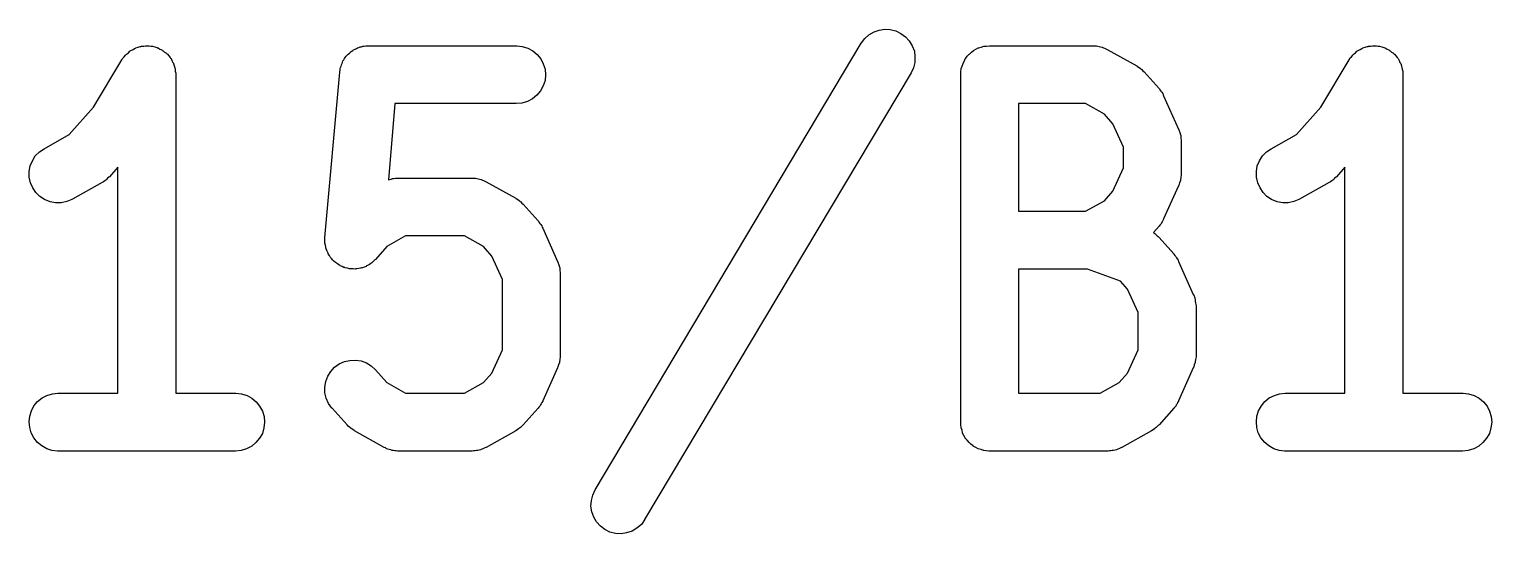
# Model space of a CAD drawing. Extents: x 17 to 402, y -127 to -24.
# Drawn here: x 385.346 to 388.502, y -51.674 to -50.585 of the extents above; entities that cross this region are included whole.
import ezdxf

# ---------------------------------------------------------------- set-up
doc = ezdxf.new("R2010")
doc.units = 0
doc.layers.add('BLACK', color=7, linetype='CONTINUOUS')

msp = doc.modelspace()

# ---------------------------------------------------------------- linework, layer by layer
at = {"layer": 'BLACK', "linetype": 'CONTINUOUS'}
for p, q in [((387.158, -50.5968), (387.169, -50.5906)), ((387.169, -50.5906), (387.18, -50.5866)), ((387.18, -50.5866), (387.192, -50.5849)), ((387.192, -50.5849), (387.204, -50.5856)), ((387.204, -50.5856), (387.216, -50.5886)), ((387.216, -50.5886), (387.227, -50.5938)), ((385.585, -50.6223), (385.587, -50.6221)), ((385.587, -50.6221), (385.588, -50.6216)), ((385.588, -50.6216), (385.593, -50.6212)), ((385.593, -50.6212), (385.597, -50.6206)), ((385.597, -50.6206), (385.599, -50.6207)), ((385.599, -50.6207), (385.6, -50.6205)), ((385.6, -50.6205), (385.605, -50.621)), ((385.605, -50.621), (385.609, -50.6213)), ((385.609, -50.6213), (385.611, -50.6217)), ((385.611, -50.6217), (385.612, -50.6218)), ((385.612, -50.6218), (385.617, -50.6232)), ((386.063, -50.6226), (386.066, -50.6217)), ((386.066, -50.6217), (386.069, -50.6214)), ((386.069, -50.6214), (386.072, -50.6208)), ((386.072, -50.6208), (386.075, -50.6208)), ((386.075, -50.6208), (386.078, -50.6205)), ((386.078, -50.6205), (386.397, -50.6205)), ((386.397, -50.6205), (386.398, -50.6205)), ((386.398, -50.6205), (386.41, -50.6219)), ((386.41, -50.6219), (386.422, -50.6256)), ((386.567, -51.5796), (387.141, -50.6153)), ((387.141, -50.6153), (387.142, -50.6146)), ((387.142, -50.6146), (387.149, -50.6049)), ((387.149, -50.6049), (387.158, -50.5968)), ((387.227, -50.5938), (387.237, -50.6011)), ((387.237, -50.6011), (387.245, -50.6102)), ((387.245, -50.6102), (387.251, -50.6207)), ((387.251, -50.6207), (387.256, -50.6322)), ((387.4, -50.6234), (387.406, -50.6217)), ((387.406, -50.6217), (387.407, -50.6216)), ((387.406, -50.6217), (387.406, -50.6217)), ((387.407, -50.6216), (387.412, -50.6211)), ((387.412, -50.6211), (387.418, -50.6205)), ((387.418, -50.6205), (387.642, -50.6205)), ((387.642, -50.6205), (387.646, -50.6209)), ((387.642, -50.6205), (387.642, -50.6205)), ((387.646, -50.6209), (387.649, -50.621)), ((387.649, -50.621), (387.652, -50.6216)), ((387.652, -50.6216), (387.655, -50.6219)), ((387.655, -50.6219), (387.658, -50.6229)), ((388.233, -50.6223), (388.235, -50.6221)), ((388.235, -50.6221), (388.236, -50.6216)), ((388.236, -50.6216), (388.241, -50.6212)), ((388.241, -50.6212), (388.245, -50.6206)), ((388.245, -50.6206), (388.247, -50.6207)), ((388.247, -50.6207), (388.248, -50.6205)), ((388.248, -50.6205), (388.253, -50.621)), ((388.253, -50.621), (388.257, -50.6213)), ((388.257, -50.6213), (388.259, -50.6217)), ((388.259, -50.6217), (388.26, -50.6218)), ((388.26, -50.6218), (388.265, -50.6232)), ((385.485, -50.753), (385.546, -50.6511)), ((385.546, -50.6503), (385.547, -50.6491)), ((385.546, -50.6511), (385.546, -50.6503)), ((385.547, -50.6491), (385.548, -50.6477)), ((385.548, -50.6477), (385.551, -50.6442)), ((385.551, -50.6442), (385.554, -50.6406)), ((385.554, -50.6406), (385.555, -50.6396)), ((385.555, -50.6396), (385.556, -50.6384)), ((385.556, -50.6384), (385.56, -50.6355)), ((385.56, -50.6355), (385.563, -50.6325)), ((385.563, -50.6325), (385.564, -50.6317)), ((385.564, -50.6317), (385.565, -50.6307)), ((385.565, -50.6307), (385.57, -50.6286)), ((385.57, -50.6286), (385.573, -50.6263)), ((385.573, -50.6263), (385.575, -50.6258)), ((385.575, -50.6258), (385.576, -50.6251)), ((385.576, -50.6251), (385.581, -50.6238)), ((385.581, -50.6238), (385.585, -50.6223)), ((385.617, -50.6232), (385.621, -50.6243)), ((385.621, -50.6243), (385.622, -50.625)), ((385.622, -50.625), (385.624, -50.6254)), ((385.624, -50.6254), (385.628, -50.6276)), ((385.628, -50.6276), (385.632, -50.6296)), ((385.632, -50.6296), (385.633, -50.6305)), ((385.633, -50.6305), (385.635, -50.6312)), ((385.635, -50.6312), (385.638, -50.6341)), ((385.638, -50.6341), (385.642, -50.6369)), ((385.642, -50.6369), (385.643, -50.638)), ((385.643, -50.638), (385.644, -50.639)), ((385.644, -50.639), (385.647, -50.6425)), ((385.647, -50.6425), (385.65, -50.6459)), ((385.65, -50.6459), (385.651, -50.6472)), ((385.651, -50.6472), (385.652, -50.6484)), ((385.652, -50.6484), (385.654, -50.6525)), ((385.654, -50.6525), (385.656, -50.6564)), ((386.022, -50.6562), (386.023, -50.6534)), ((386.023, -50.6534), (386.025, -50.6508)), ((386.025, -50.6508), (386.026, -50.6481)), ((386.026, -50.6481), (386.028, -50.6458)), ((386.028, -50.6458), (386.03, -50.6433)), ((386.03, -50.6433), (386.032, -50.6411)), ((386.032, -50.6411), (386.034, -50.6387)), ((386.034, -50.6387), (386.037, -50.6368)), ((386.037, -50.6368), (386.039, -50.6347)), ((386.039, -50.6347), (386.041, -50.6329)), ((386.041, -50.6329), (386.044, -50.631)), ((386.044, -50.631), (386.046, -50.6296)), ((386.046, -50.6296), (386.049, -50.6279)), ((386.049, -50.6279), (386.052, -50.6267)), ((386.052, -50.6267), (386.054, -50.6253)), ((386.054, -50.6253), (386.057, -50.6244)), ((386.057, -50.6244), (386.06, -50.6232)), ((386.06, -50.6232), (386.063, -50.6226)), ((386.422, -50.6256), (386.433, -50.6315)), ((386.433, -50.6315), (386.442, -50.6393)), ((386.442, -50.6393), (386.45, -50.6488)), ((386.45, -50.6488), (386.455, -50.6596)), ((387.256, -50.6322), (387.257, -50.6442)), ((387.257, -50.6442), (387.257, -50.6564)), ((387.361, -50.6584), (387.364, -50.6532)), ((387.364, -50.6532), (387.366, -50.6481)), ((387.366, -50.6481), (387.367, -50.6479)), ((387.367, -50.6477), (387.37, -50.6432)), ((387.367, -50.6479), (387.367, -50.6477)), ((387.37, -50.6432), (387.374, -50.6387)), ((387.374, -50.6385), (387.375, -50.6384)), ((387.374, -50.6387), (387.374, -50.6385)), ((387.375, -50.6384), (387.379, -50.6347)), ((387.379, -50.6347), (387.384, -50.631)), ((387.384, -50.6307), (387.389, -50.628)), ((387.384, -50.6309), (387.384, -50.6307)), ((387.384, -50.631), (387.384, -50.6309)), ((387.389, -50.628), (387.394, -50.6253)), ((387.394, -50.6253), (387.395, -50.6252)), ((387.395, -50.6251), (387.4, -50.6234)), ((387.395, -50.6252), (387.395, -50.6251)), ((387.658, -50.6229), (387.661, -50.6236)), ((387.661, -50.6236), (387.664, -50.6247)), ((387.664, -50.6247), (387.666, -50.6256)), ((387.666, -50.6256), (387.669, -50.6272)), ((387.669, -50.6272), (387.672, -50.6285)), ((387.672, -50.6285), (387.736, -50.6642)), ((388.133, -50.753), (388.194, -50.6511)), ((388.194, -50.6511), (388.195, -50.6503)), ((388.195, -50.6491), (388.196, -50.6477)), ((388.195, -50.6503), (388.195, -50.6491)), ((388.196, -50.6477), (388.199, -50.6442)), ((388.199, -50.6442), (388.202, -50.6406)), ((388.202, -50.6406), (388.203, -50.6396)), ((388.203, -50.6396), (388.204, -50.6384)), ((388.204, -50.6384), (388.208, -50.6355)), ((388.208, -50.6355), (388.211, -50.6325)), ((388.211, -50.6325), (388.212, -50.6317)), ((388.212, -50.6317), (388.214, -50.6307)), ((388.214, -50.6307), (388.218, -50.6286)), ((388.218, -50.6286), (388.222, -50.6263)), ((388.222, -50.6263), (388.223, -50.6258)), ((388.223, -50.6258), (388.224, -50.6251)), ((388.224, -50.6251), (388.229, -50.6238)), ((388.229, -50.6238), (388.233, -50.6223)), ((388.265, -50.6232), (388.269, -50.6243)), ((388.269, -50.6243), (388.271, -50.625)), ((388.271, -50.625), (388.272, -50.6254)), ((388.272, -50.6254), (388.276, -50.6276)), ((388.276, -50.6276), (388.28, -50.6296)), ((388.28, -50.6296), (388.281, -50.6305)), ((388.281, -50.6305), (388.283, -50.6312)), ((388.283, -50.6312), (388.286, -50.6341)), ((388.286, -50.6341), (388.29, -50.6369)), ((388.29, -50.6369), (388.291, -50.638)), ((388.291, -50.638), (388.292, -50.639)), ((388.292, -50.639), (388.295, -50.6425)), ((388.295, -50.6425), (388.298, -50.6459)), ((388.298, -50.6459), (388.299, -50.6472)), ((388.299, -50.6472), (388.3, -50.6484)), ((388.3, -50.6484), (388.302, -50.6525)), ((388.302, -50.6525), (388.304, -50.6564)), ((385.656, -50.6564), (385.657, -50.6579)), ((385.657, -50.6579), (385.657, -50.6592)), ((385.657, -50.6592), (385.659, -50.6636)), ((385.659, -50.6636), (385.66, -50.6679)), ((385.66, -50.6679), (385.661, -50.6694)), ((385.661, -50.6694), (385.661, -50.6709)), ((385.661, -50.6709), (385.661, -50.6754)), ((385.661, -50.6754), (385.662, -50.68)), ((385.662, -50.68), (385.662, -50.6815)), ((385.662, -50.6815), (385.662, -50.683)), ((385.662, -50.683), (385.662, -51.3705)), ((385.984, -51.0346), (386.016, -50.6775)), ((386.016, -50.6766), (386.017, -50.6736)), ((386.016, -50.6775), (386.016, -50.6766)), ((386.017, -50.6705), (386.018, -50.6676)), ((386.017, -50.6736), (386.017, -50.6705)), ((386.018, -50.6676), (386.019, -50.6647)), ((386.019, -50.6647), (386.02, -50.6618)), ((386.02, -50.6618), (386.021, -50.6588)), ((386.021, -50.6588), (386.022, -50.6562)), ((386.455, -50.6596), (386.459, -50.6713)), ((386.459, -50.6713), (386.46, -50.6835)), ((386.46, -50.6835), (386.459, -50.6956)), ((387.249, -50.6793), (386.674, -51.6436)), ((387.254, -50.6683), (387.249, -50.6793)), ((387.257, -50.6564), (387.254, -50.6683)), ((387.356, -50.6763), (387.357, -50.6705)), ((387.356, -50.6822), (387.356, -50.6763)), ((387.356, -50.6826), (387.356, -50.6822)), ((387.356, -50.683), (387.356, -50.6826)), ((387.356, -50.6826), (387.356, -50.6826)), ((387.356, -50.6826), (387.356, -50.6826)), ((387.356, -51.433), (387.356, -50.683)), ((387.357, -50.67), (387.359, -50.6644)), ((387.357, -50.6703), (387.357, -50.67)), ((387.357, -50.6705), (387.357, -50.6703)), ((387.359, -50.6644), (387.361, -50.6588)), ((387.361, -50.6586), (387.361, -50.6584)), ((387.361, -50.6588), (387.361, -50.6586)), ((387.736, -50.6642), (387.737, -50.6646)), ((387.737, -50.6646), (387.74, -50.6669)), ((387.74, -50.6669), (387.743, -50.6689)), ((387.743, -50.6689), (387.745, -50.6704)), ((387.745, -50.6704), (387.747, -50.6717)), ((387.747, -50.6717), (387.749, -50.6745)), ((387.749, -50.6745), (387.752, -50.6771)), ((387.752, -50.6771), (387.784, -50.7128)), ((388.304, -50.6564), (388.305, -50.6579)), ((388.305, -50.6579), (388.306, -50.6592)), ((388.306, -50.6592), (388.307, -50.6636)), ((388.307, -50.6636), (388.308, -50.6679)), ((388.308, -50.6679), (388.309, -50.6694)), ((388.309, -50.6694), (388.309, -50.6709)), ((388.309, -50.6709), (388.31, -50.6754)), ((388.31, -50.6754), (388.31, -50.68)), ((388.31, -50.68), (388.31, -50.6815)), ((388.31, -50.6815), (388.31, -50.683)), ((388.31, -50.683), (388.31, -51.3705)), ((386.455, -50.7073), (386.449, -50.718)), ((386.459, -50.6956), (386.455, -50.7073)), ((387.784, -50.7128), (387.785, -50.7135)), ((387.785, -50.7135), (387.786, -50.716)), ((387.786, -50.716), (387.788, -50.7184)), ((386.135, -50.7455), (386.121, -50.9102)), ((386.397, -50.7455), (386.135, -50.7455)), ((386.409, -50.7443), (386.397, -50.7455)), ((386.421, -50.7408), (386.409, -50.7443)), ((386.432, -50.7351), (386.421, -50.7408)), ((386.441, -50.7274), (386.432, -50.7351)), ((386.449, -50.718), (386.441, -50.7274)), ((387.481, -50.7455), (387.481, -50.9777)), ((387.625, -50.7455), (387.481, -50.7455)), ((387.666, -50.7682), (387.625, -50.7455)), ((387.788, -50.7184), (387.79, -50.721)), ((387.79, -50.721), (387.792, -50.7234)), ((387.792, -50.7234), (387.793, -50.7263)), ((387.793, -50.7263), (387.794, -50.729)), ((387.794, -50.729), (387.826, -50.8004)), ((385.432, -50.8122), (385.485, -50.753)), ((387.684, -50.7888), (387.666, -50.7682)), ((388.081, -50.8122), (388.133, -50.753)), ((387.707, -50.8392), (387.684, -50.7888)), ((387.826, -50.8004), (387.827, -50.8012)), ((387.827, -50.8012), (387.827, -50.8017)), ((387.827, -50.8017), (387.827, -50.8021)), ((387.827, -50.8021), (387.829, -50.8075)), ((387.829, -50.8075), (387.83, -50.8128)), ((385.368, -50.8498), (385.378, -50.8428)), ((385.378, -50.8428), (385.432, -50.8122)), ((387.707, -50.884), (387.707, -50.8392)), ((387.83, -50.8128), (387.83, -50.8133)), ((387.83, -50.8133), (387.831, -50.8138)), ((387.831, -50.8138), (387.831, -50.8194)), ((387.831, -50.8194), (387.832, -50.8249)), ((387.832, -50.8249), (387.832, -50.8254)), ((387.832, -50.8254), (387.832, -50.8259)), ((387.832, -50.8259), (387.832, -50.8973)), ((388.016, -50.8498), (388.026, -50.8428)), ((388.026, -50.8428), (388.081, -50.8122)), ((385.348, -50.8801), (385.353, -50.8688)), ((385.353, -50.8688), (385.359, -50.8585)), ((385.359, -50.8585), (385.368, -50.8498)), ((387.996, -50.8801), (388.001, -50.8688)), ((388.001, -50.8688), (388.007, -50.8585)), ((388.007, -50.8585), (388.016, -50.8498)), ((385.346, -50.8921), (385.348, -50.8801)), ((385.346, -50.9043), (385.346, -50.8921)), ((385.349, -50.9163), (385.346, -50.9043)), ((385.518, -50.9039), (385.515, -50.9064)), ((385.519, -50.9032), (385.518, -50.9039)), ((385.537, -50.8825), (385.519, -50.9032)), ((385.537, -51.3705), (385.537, -50.8825)), ((386.139, -50.9066), (386.142, -50.9062)), ((386.142, -50.9062), (386.302, -50.9062)), ((386.302, -50.9062), (386.302, -50.9063)), ((387.684, -50.9344), (387.707, -50.884)), ((387.831, -50.9048), (387.83, -50.9103)), ((387.832, -50.8991), (387.831, -50.9048)), ((387.832, -50.8973), (387.832, -50.8982)), ((387.832, -50.8982), (387.832, -50.8987)), ((387.832, -50.8987), (387.832, -50.8991)), ((387.994, -50.8921), (387.996, -50.8801)), ((387.994, -50.9043), (387.994, -50.8921)), ((387.997, -50.9163), (387.994, -50.9043)), ((388.166, -50.9039), (388.163, -50.9064)), ((388.167, -50.9032), (388.166, -50.9039)), ((388.185, -50.8825), (388.167, -50.9032)), ((388.185, -51.3705), (388.185, -50.8825)), ((385.354, -50.9275), (385.349, -50.9163)), ((385.36, -50.9375), (385.354, -50.9275)), ((385.369, -50.9461), (385.36, -50.9375)), ((385.503, -50.9161), (385.439, -50.9519)), ((385.506, -50.914), (385.503, -50.9161)), ((385.509, -50.912), (385.506, -50.914)), ((385.511, -50.9105), (385.509, -50.912)), ((385.513, -50.9092), (385.511, -50.9105)), ((385.515, -50.9064), (385.513, -50.9092)), ((386.121, -50.9101), (386.124, -50.9091)), ((386.121, -50.9102), (386.121, -50.9101)), ((386.124, -50.9091), (386.127, -50.9084)), ((386.127, -50.9084), (386.13, -50.9074)), ((386.13, -50.9074), (386.133, -50.9072)), ((386.133, -50.9072), (386.136, -50.9066)), ((386.136, -50.9066), (386.139, -50.9066)), ((386.302, -50.9063), (386.306, -50.9066)), ((386.306, -50.9066), (386.309, -50.9067)), ((386.309, -50.9067), (386.312, -50.9073)), ((386.312, -50.9073), (386.315, -50.9076)), ((386.315, -50.9076), (386.318, -50.9086)), ((386.318, -50.9086), (386.321, -50.9093)), ((386.321, -50.9093), (386.324, -50.9105)), ((386.324, -50.9105), (386.326, -50.9113)), ((386.326, -50.9113), (386.329, -50.9129)), ((386.329, -50.9129), (386.332, -50.9142)), ((386.332, -50.9142), (386.396, -50.9499)), ((387.666, -50.955), (387.684, -50.9344)), ((387.826, -50.9228), (387.794, -50.9942)), ((387.827, -50.9219), (387.826, -50.9224)), ((387.826, -50.9224), (387.826, -50.9228)), ((387.828, -50.9166), (387.827, -50.9219)), ((387.83, -50.9112), (387.828, -50.9166)), ((387.83, -50.9103), (387.83, -50.9108)), ((387.83, -50.9108), (387.83, -50.9112)), ((388.002, -50.9275), (387.997, -50.9163)), ((388.009, -50.9375), (388.002, -50.9275)), ((388.017, -50.9461), (388.009, -50.9375)), ((388.151, -50.9161), (388.087, -50.9519)), ((388.154, -50.914), (388.151, -50.9161)), ((388.157, -50.912), (388.154, -50.914)), ((388.159, -50.9105), (388.157, -50.912)), ((388.161, -50.9092), (388.159, -50.9105)), ((388.163, -50.9064), (388.161, -50.9092)), ((385.379, -50.9527), (385.369, -50.9461)), ((385.391, -50.9573), (385.379, -50.9527)), ((385.403, -50.9596), (385.391, -50.9573)), ((385.415, -50.9595), (385.403, -50.9596)), ((385.427, -50.957), (385.415, -50.9595)), ((385.438, -50.9523), (385.427, -50.957)), ((385.439, -50.9519), (385.438, -50.9523)), ((386.396, -50.9499), (386.397, -50.9504)), ((386.397, -50.9504), (386.4, -50.9526)), ((386.4, -50.9526), (386.403, -50.9546)), ((386.403, -50.9546), (386.405, -50.9561)), ((386.405, -50.9561), (386.407, -50.9575)), ((386.407, -50.9575), (386.409, -50.9602)), ((386.409, -50.9602), (386.412, -50.9628)), ((386.412, -50.9628), (386.444, -50.9985)), ((387.625, -50.9777), (387.666, -50.955)), ((388.027, -50.9527), (388.017, -50.9461)), ((388.039, -50.9573), (388.027, -50.9527)), ((388.051, -50.9596), (388.039, -50.9573)), ((388.063, -50.9595), (388.051, -50.9596)), ((388.075, -50.957), (388.063, -50.9595)), ((388.086, -50.9523), (388.075, -50.957)), ((388.087, -50.9519), (388.086, -50.9523)), ((386.444, -50.9985), (386.445, -50.9992)), ((386.445, -50.9992), (386.446, -51.0017)), ((387.481, -50.9777), (387.625, -50.9777)), ((387.791, -51.0005), (387.789, -51.003)), ((387.792, -50.9977), (387.791, -51.0005)), ((387.794, -50.995), (387.792, -50.9977)), ((387.794, -50.9942), (387.794, -50.995)), ((386.158, -51.0312), (386.118, -51.0539)), ((386.285, -51.0312), (386.158, -51.0312)), ((386.326, -51.0539), (386.285, -51.0312)), ((386.446, -51.0017), (386.448, -51.0041)), ((386.448, -51.0041), (386.45, -51.0067)), ((386.45, -51.0067), (386.452, -51.0091)), ((386.452, -51.0091), (386.453, -51.012)), ((386.453, -51.012), (386.454, -51.0147)), ((386.454, -51.0147), (386.486, -51.0861)), ((387.784, -51.0104), (387.772, -51.0239)), ((387.772, -51.0239), (387.773, -51.0247)), ((387.773, -51.0247), (387.775, -51.026)), ((387.775, -51.026), (387.778, -51.0284)), ((387.778, -51.0284), (387.78, -51.0307)), ((387.78, -51.0307), (387.782, -51.0326)), ((387.786, -51.0079), (387.784, -51.0104)), ((387.788, -51.0055), (387.786, -51.0079)), ((387.789, -51.003), (387.788, -51.0055)), ((385.984, -51.039), (385.984, -51.0346)), ((385.984, -51.0435), (385.984, -51.039)), ((385.984, -51.0451), (385.984, -51.0435)), ((385.984, -51.0468), (385.984, -51.0451)), ((385.985, -51.0512), (385.984, -51.0468)), ((385.986, -51.0555), (385.985, -51.0512)), ((385.986, -51.0571), (385.986, -51.0555)), ((385.987, -51.0588), (385.986, -51.0571)), ((385.988, -51.0628), (385.987, -51.0588)), ((385.99, -51.067), (385.988, -51.0628)), ((386.118, -51.0539), (386.093, -51.0818)), ((386.344, -51.0746), (386.326, -51.0539)), ((387.782, -51.0326), (387.784, -51.0343)), ((387.784, -51.0343), (387.816, -51.07)), ((385.991, -51.0684), (385.99, -51.067)), ((385.991, -51.07), (385.991, -51.0684)), ((385.994, -51.0737), (385.991, -51.07)), ((385.996, -51.0775), (385.994, -51.0737)), ((385.997, -51.0787), (385.996, -51.0775)), ((385.998, -51.0801), (385.997, -51.0787)), ((386.001, -51.0832), (385.998, -51.0801)), ((386.004, -51.0865), (386.001, -51.0832)), ((386.006, -51.0875), (386.004, -51.0865)), ((386.007, -51.0887), (386.006, -51.0875)), ((386.011, -51.0911), (386.007, -51.0887)), ((386.014, -51.0938), (386.011, -51.0911)), ((386.016, -51.0945), (386.014, -51.0938)), ((386.017, -51.0954), (386.016, -51.0945)), ((386.021, -51.0971), (386.017, -51.0954)), ((386.076, -51.0953), (386.074, -51.096)), ((386.08, -51.0928), (386.076, -51.0953)), ((386.083, -51.0906), (386.08, -51.0928)), ((386.085, -51.0895), (386.083, -51.0906)), ((386.086, -51.0885), (386.085, -51.0895)), ((386.089, -51.0854), (386.086, -51.0885)), ((386.092, -51.0825), (386.089, -51.0854)), ((386.093, -51.0818), (386.092, -51.0825)), ((386.367, -51.1249), (386.344, -51.0746)), ((386.486, -51.0861), (386.487, -51.0869)), ((386.487, -51.0869), (386.487, -51.0874)), ((386.487, -51.0874), (386.487, -51.0878)), ((386.487, -51.0878), (386.489, -51.0932)), ((386.489, -51.0932), (386.49, -51.0985)), ((387.816, -51.07), (387.816, -51.0706)), ((387.816, -51.0706), (387.818, -51.0732)), ((387.818, -51.0732), (387.82, -51.0755)), ((387.82, -51.0755), (387.822, -51.0781)), ((387.822, -51.0781), (387.823, -51.0806)), ((387.823, -51.0806), (387.825, -51.0834)), ((387.825, -51.0834), (387.826, -51.0861)), ((387.826, -51.0861), (387.858, -51.1575)), ((386.025, -51.099), (386.021, -51.0971)), ((386.027, -51.0994), (386.025, -51.099)), ((386.028, -51.1), (386.027, -51.0994)), ((386.033, -51.1009), (386.028, -51.1)), ((386.037, -51.102), (386.033, -51.1009)), ((386.039, -51.1021), (386.037, -51.102)), ((386.04, -51.1024), (386.039, -51.1021)), ((386.045, -51.1024), (386.04, -51.1024)), ((386.049, -51.1026), (386.045, -51.1024)), ((386.051, -51.1024), (386.049, -51.1026)), ((386.053, -51.1024), (386.051, -51.1024)), ((386.057, -51.1015), (386.053, -51.1024)), ((386.061, -51.1009), (386.057, -51.1015)), ((386.063, -51.1003), (386.061, -51.1009)), ((386.065, -51.1), (386.063, -51.1003)), ((386.069, -51.0983), (386.065, -51.1)), ((386.073, -51.0968), (386.069, -51.0983)), ((386.074, -51.096), (386.073, -51.0968)), ((386.367, -51.2769), (386.367, -51.1249)), ((386.49, -51.0985), (386.49, -51.099)), ((386.49, -51.099), (386.491, -51.0995)), ((386.491, -51.0995), (386.491, -51.1051)), ((386.491, -51.1051), (386.492, -51.1107)), ((386.492, -51.1107), (386.492, -51.1111)), ((386.492, -51.1111), (386.492, -51.1116)), ((386.492, -51.1116), (386.492, -51.2902)), ((387.481, -51.1027), (387.481, -51.3705)), ((387.63, -51.1027), (387.481, -51.1027)), ((387.701, -51.129), (387.63, -51.1027)), ((387.716, -51.146), (387.701, -51.129)), ((387.739, -51.1964), (387.716, -51.146)), ((387.858, -51.1575), (387.859, -51.1583)), ((387.859, -51.1583), (387.859, -51.1588)), ((387.859, -51.1588), (387.859, -51.1592)), ((387.859, -51.1592), (387.861, -51.1646)), ((387.861, -51.1646), (387.862, -51.17)), ((387.862, -51.17), (387.862, -51.1704)), ((387.862, -51.1704), (387.862, -51.1709)), ((387.862, -51.1709), (387.863, -51.1765)), ((387.863, -51.1765), (387.864, -51.1821)), ((387.864, -51.1821), (387.864, -51.1826)), ((387.864, -51.1826), (387.864, -51.183)), ((387.864, -51.183), (387.864, -51.2902)), ((387.739, -51.2769), (387.739, -51.1964)), ((386.344, -51.3272), (386.367, -51.2769)), ((387.716, -51.3272), (387.739, -51.2769)), ((385.997, -51.3236), (386.005, -51.3147)), ((386.005, -51.3147), (386.015, -51.3076)), ((386.015, -51.3076), (386.026, -51.3025)), ((386.026, -51.3025), (386.038, -51.2997)), ((386.038, -51.2997), (386.05, -51.2992)), ((386.05, -51.2992), (386.062, -51.3011)), ((386.062, -51.3011), (386.074, -51.3053)), ((386.074, -51.3053), (386.084, -51.3117)), ((386.084, -51.3117), (386.093, -51.32)), ((386.486, -51.3157), (386.454, -51.3871)), ((386.487, -51.3148), (386.486, -51.3152)), ((386.486, -51.3152), (386.486, -51.3157)), ((386.488, -51.3095), (386.487, -51.3148)), ((386.49, -51.3041), (386.488, -51.3095)), ((386.491, -51.2976), (386.49, -51.3032)), ((386.49, -51.3032), (386.49, -51.3036)), ((386.49, -51.3036), (386.49, -51.3041)), ((386.492, -51.292), (386.491, -51.2976)), ((386.492, -51.2902), (386.492, -51.2911)), ((386.492, -51.2911), (386.492, -51.2915)), ((386.492, -51.2915), (386.492, -51.292)), ((387.858, -51.3157), (387.826, -51.3871)), ((387.859, -51.3148), (387.858, -51.3152)), ((387.858, -51.3152), (387.858, -51.3157)), ((387.86, -51.3095), (387.859, -51.3148)), ((387.862, -51.3041), (387.86, -51.3095)), ((387.863, -51.2976), (387.862, -51.3032)), ((387.862, -51.3032), (387.862, -51.3036)), ((387.862, -51.3036), (387.862, -51.3041)), ((387.864, -51.292), (387.863, -51.2976)), ((387.864, -51.2902), (387.864, -51.2911)), ((387.864, -51.2911), (387.864, -51.2915)), ((387.864, -51.2915), (387.864, -51.292)), ((385.984, -51.3574), (385.986, -51.3454)), ((385.986, -51.3454), (385.99, -51.334)), ((385.99, -51.334), (385.997, -51.3236)), ((386.093, -51.32), (386.118, -51.3479)), ((386.118, -51.3479), (386.158, -51.3705)), ((386.285, -51.3705), (386.326, -51.3479)), ((386.326, -51.3479), (386.344, -51.3272)), ((387.657, -51.3705), (387.698, -51.3479)), ((387.698, -51.3479), (387.716, -51.3272)), ((385.374, -51.381), (385.384, -51.3753)), ((385.384, -51.3753), (385.396, -51.3717)), ((385.396, -51.3717), (385.408, -51.3705)), ((385.408, -51.3705), (385.537, -51.3705)), ((385.662, -51.3705), (385.791, -51.3705)), ((385.791, -51.3705), (385.792, -51.3705)), ((385.792, -51.3705), (385.804, -51.3719)), ((385.804, -51.3719), (385.816, -51.3756)), ((385.816, -51.3756), (385.826, -51.3815)), ((385.984, -51.3696), (385.984, -51.3574)), ((385.987, -51.3815), (385.984, -51.3696)), ((386.158, -51.3705), (386.285, -51.3705)), ((387.481, -51.3705), (387.657, -51.3705)), ((388.022, -51.381), (388.033, -51.3753)), ((388.033, -51.3753), (388.044, -51.3717)), ((388.044, -51.3717), (388.056, -51.3705)), ((388.056, -51.3705), (388.185, -51.3705)), ((388.31, -51.3705), (388.439, -51.3705)), ((388.439, -51.3705), (388.44, -51.3705)), ((388.44, -51.3705), (388.452, -51.3719)), ((388.452, -51.3719), (388.464, -51.3756)), ((388.464, -51.3756), (388.475, -51.3815)), ((385.347, -51.4205), (385.351, -51.4088)), ((385.351, -51.4088), (385.356, -51.3981)), ((385.356, -51.3981), (385.364, -51.3887)), ((385.364, -51.3887), (385.374, -51.381)), ((385.826, -51.3815), (385.836, -51.3893)), ((385.836, -51.3893), (385.843, -51.3988)), ((385.843, -51.3988), (385.849, -51.4096)), ((385.849, -51.4096), (385.853, -51.4213)), ((385.992, -51.3926), (385.987, -51.3815)), ((385.999, -51.4026), (385.992, -51.3926)), ((386, -51.4032), (385.999, -51.4026)), ((386.032, -51.439), (386, -51.4032)), ((386.444, -51.4032), (386.412, -51.439)), ((386.446, -51.4007), (386.444, -51.4032)), ((386.448, -51.3984), (386.446, -51.4007)), ((386.449, -51.3958), (386.448, -51.3984)), ((386.451, -51.3934), (386.449, -51.3958)), ((386.452, -51.3906), (386.451, -51.3934)), ((386.454, -51.3879), (386.452, -51.3906)), ((386.454, -51.3871), (386.454, -51.3879)), ((387.816, -51.4032), (387.784, -51.439)), ((387.818, -51.4007), (387.816, -51.4032)), ((387.82, -51.3984), (387.818, -51.4007)), ((387.821, -51.3958), (387.82, -51.3984)), ((387.823, -51.3934), (387.821, -51.3958)), ((387.824, -51.3906), (387.823, -51.3934)), ((387.826, -51.3879), (387.824, -51.3906)), ((387.826, -51.3871), (387.826, -51.3879)), ((387.995, -51.4205), (387.999, -51.4088)), ((387.999, -51.4088), (388.005, -51.3981)), ((388.005, -51.3981), (388.012, -51.3887)), ((388.012, -51.3887), (388.022, -51.381)), ((388.475, -51.3815), (388.484, -51.3893)), ((388.484, -51.3893), (388.492, -51.3988)), ((388.492, -51.3988), (388.497, -51.4096)), ((388.497, -51.4096), (388.501, -51.4213)), ((385.346, -51.4326), (385.347, -51.4205)), ((385.347, -51.4447), (385.346, -51.4326)), ((385.854, -51.4335), (385.852, -51.4456)), ((385.853, -51.4213), (385.854, -51.4335)), ((386.034, -51.4415), (386.032, -51.439)), ((386.037, -51.4443), (386.034, -51.4415)), ((386.409, -51.4421), (386.406, -51.4449)), ((386.411, -51.4396), (386.409, -51.4421)), ((386.412, -51.439), (386.411, -51.4396)), ((387.356, -51.4389), (387.356, -51.433)), ((387.357, -51.4447), (387.356, -51.4389)), ((387.781, -51.4421), (387.778, -51.4449)), ((387.783, -51.4396), (387.781, -51.4421)), ((387.784, -51.439), (387.783, -51.4396)), ((387.994, -51.4326), (387.995, -51.4205)), ((387.995, -51.4447), (387.994, -51.4326)), ((388.502, -51.4335), (388.5, -51.4456)), ((388.501, -51.4213), (388.502, -51.4335)), ((385.35, -51.4564), (385.347, -51.4447)), ((385.356, -51.4673), (385.35, -51.4564)), ((385.364, -51.4768), (385.356, -51.4673)), ((385.843, -51.468), (385.835, -51.4774)), ((385.849, -51.4573), (385.843, -51.468)), ((385.852, -51.4456), (385.849, -51.4573)), ((386.039, -51.4457), (386.037, -51.4443)), ((386.041, -51.4472), (386.039, -51.4457)), ((386.044, -51.4492), (386.041, -51.4472)), ((386.047, -51.4514), (386.044, -51.4492)), ((386.048, -51.4519), (386.047, -51.4514)), ((386.112, -51.4876), (386.048, -51.4519)), ((386.396, -51.4519), (386.332, -51.4876)), ((386.399, -51.4497), (386.396, -51.4519)), ((386.402, -51.4477), (386.399, -51.4497)), ((386.404, -51.4462), (386.402, -51.4477)), ((386.406, -51.4449), (386.404, -51.4462)), ((387.357, -51.445), (387.357, -51.4447)), ((387.357, -51.4452), (387.357, -51.445)), ((387.359, -51.4508), (387.357, -51.4452)), ((387.36, -51.4564), (387.359, -51.4508)), ((387.36, -51.4566), (387.36, -51.4564)), ((387.36, -51.4569), (387.36, -51.4566)), ((387.363, -51.462), (387.36, -51.4569)), ((387.366, -51.4673), (387.363, -51.462)), ((387.366, -51.4674), (387.366, -51.4673)), ((387.366, -51.4676), (387.366, -51.4674)), ((387.37, -51.4722), (387.366, -51.4676)), ((387.374, -51.4768), (387.37, -51.4722)), ((387.768, -51.4519), (387.704, -51.4876)), ((387.771, -51.4497), (387.768, -51.4519)), ((387.774, -51.4477), (387.771, -51.4497)), ((387.776, -51.4462), (387.774, -51.4477)), ((387.778, -51.4449), (387.776, -51.4462)), ((387.998, -51.4564), (387.995, -51.4447)), ((388.004, -51.4673), (387.998, -51.4564)), ((388.012, -51.4768), (388.004, -51.4673)), ((388.491, -51.468), (388.483, -51.4774)), ((388.497, -51.4573), (388.491, -51.468)), ((388.5, -51.4456), (388.497, -51.4573)), ((385.373, -51.4846), (385.364, -51.4768)), ((385.384, -51.4905), (385.373, -51.4846)), ((385.395, -51.4942), (385.384, -51.4905)), ((385.407, -51.4955), (385.395, -51.4942)), ((385.408, -51.4955), (385.407, -51.4955)), ((385.791, -51.4955), (385.408, -51.4955)), ((385.803, -51.4943), (385.791, -51.4955)), ((385.815, -51.4908), (385.803, -51.4943)), ((385.826, -51.4851), (385.815, -51.4908)), ((385.835, -51.4774), (385.826, -51.4851)), ((386.115, -51.4889), (386.112, -51.4876)), ((386.117, -51.4905), (386.115, -51.4889)), ((386.12, -51.4913), (386.117, -51.4905)), ((386.123, -51.4925), (386.12, -51.4913)), ((386.126, -51.4932), (386.123, -51.4925)), ((386.129, -51.4942), (386.126, -51.4932)), ((386.132, -51.4945), (386.129, -51.4942)), ((386.135, -51.4951), (386.132, -51.4945)), ((386.138, -51.4952), (386.135, -51.4951)), ((386.141, -51.4955), (386.138, -51.4952)), ((386.142, -51.4955), (386.141, -51.4955)), ((386.302, -51.4955), (386.142, -51.4955)), ((386.305, -51.4952), (386.302, -51.4955)), ((386.308, -51.4952), (386.305, -51.4952)), ((386.311, -51.4946), (386.308, -51.4952)), ((386.314, -51.4943), (386.311, -51.4946)), ((386.317, -51.4934), (386.314, -51.4943)), ((386.32, -51.4927), (386.317, -51.4934)), ((386.323, -51.4916), (386.32, -51.4927)), ((386.325, -51.4908), (386.323, -51.4916)), ((386.328, -51.4893), (386.325, -51.4908)), ((386.331, -51.488), (386.328, -51.4893)), ((386.332, -51.4876), (386.331, -51.488)), ((387.374, -51.4769), (387.374, -51.4768)), ((387.374, -51.4771), (387.374, -51.4769)), ((387.378, -51.4808), (387.374, -51.4771)), ((387.383, -51.4846), (387.378, -51.4808)), ((387.383, -51.4847), (387.383, -51.4846)), ((387.383, -51.4848), (387.383, -51.4847)), ((387.389, -51.4877), (387.383, -51.4848)), ((387.394, -51.4905), (387.389, -51.4877)), ((387.394, -51.4907), (387.394, -51.4905)), ((387.394, -51.4905), (387.394, -51.4905)), ((387.4, -51.4924), (387.394, -51.4907)), ((387.405, -51.4942), (387.4, -51.4924)), ((387.406, -51.4943), (387.405, -51.4942)), ((387.405, -51.4942), (387.405, -51.4942)), ((387.411, -51.4949), (387.406, -51.4943)), ((387.417, -51.4955), (387.411, -51.4949)), ((387.418, -51.4955), (387.417, -51.4955)), ((387.674, -51.4955), (387.418, -51.4955)), ((387.418, -51.4955), (387.418, -51.4955)), ((387.418, -51.4955), (387.418, -51.4955)), ((387.418, -51.4955), (387.418, -51.4955)), ((387.677, -51.4952), (387.674, -51.4955)), ((387.68, -51.4952), (387.677, -51.4952)), ((387.683, -51.4946), (387.68, -51.4952)), ((387.686, -51.4943), (387.683, -51.4946)), ((387.689, -51.4934), (387.686, -51.4943)), ((387.692, -51.4927), (387.689, -51.4934)), ((387.695, -51.4916), (387.692, -51.4927)), ((387.697, -51.4908), (387.695, -51.4916)), ((387.7, -51.4893), (387.697, -51.4908)), ((387.703, -51.488), (387.7, -51.4893)), ((387.704, -51.4876), (387.703, -51.488)), ((388.021, -51.4846), (388.012, -51.4768)), ((388.032, -51.4905), (388.021, -51.4846)), ((388.043, -51.4942), (388.032, -51.4905)), ((388.055, -51.4955), (388.043, -51.4942)), ((388.056, -51.4955), (388.055, -51.4955)), ((388.439, -51.4955), (388.056, -51.4955)), ((388.451, -51.4943), (388.439, -51.4955)), ((388.463, -51.4908), (388.451, -51.4943)), ((388.474, -51.4851), (388.463, -51.4908)), ((388.483, -51.4774), (388.474, -51.4851)), ((386.559, -51.6025), (386.562, -51.5907)), ((386.562, -51.5907), (386.567, -51.5796)), ((386.558, -51.6147), (386.559, -51.6025)), ((386.56, -51.6268), (386.558, -51.6147)), ((386.564, -51.6382), (386.56, -51.6268)), ((386.57, -51.6487), (386.564, -51.6382)), ((386.579, -51.6578), (386.57, -51.6487)), ((386.588, -51.6651), (386.579, -51.6578)), ((386.657, -51.6622), (386.647, -51.6683)), ((386.667, -51.6541), (386.657, -51.6622)), ((386.674, -51.6443), (386.667, -51.6541)), ((386.674, -51.6436), (386.674, -51.6443)), ((386.599, -51.6703), (386.588, -51.6651)), ((386.611, -51.6734), (386.599, -51.6703)), ((386.623, -51.6741), (386.611, -51.6734)), ((386.635, -51.6723), (386.623, -51.6741)), ((386.647, -51.6683), (386.635, -51.6723))]:
    msp.add_line(p, q, dxfattribs=at)

doc.saveas('drawing.dxf')
